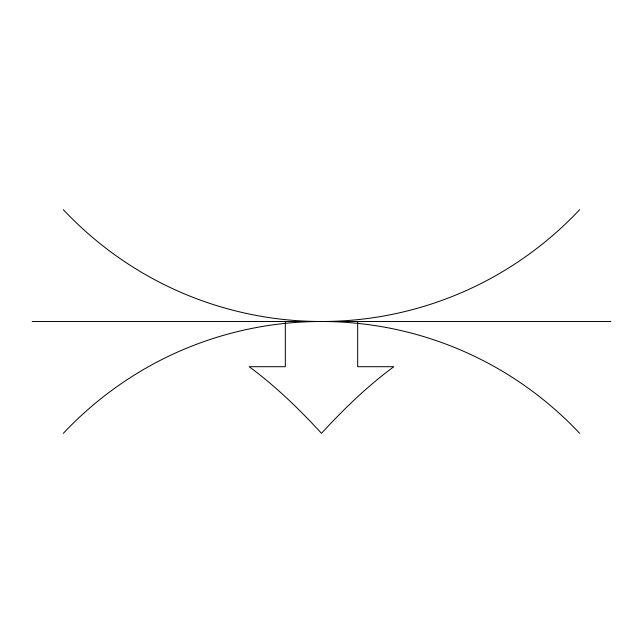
<?xml version="1.0" encoding="UTF-8"?>
<svg xmlns="http://www.w3.org/2000/svg" width="643" height="643" viewBox="0 0 643 643"><rect width="100%" height="100%" fill="white"/><g stroke="black" fill="none" stroke-linecap="round" stroke-linejoin="round"><path stroke-width="0.96" d="M63.319 433.334C88.099 406.979 116.889 384.434 148.42 366.703A353.867 353.867 0 0 1 494.563 366.719C526.119 384.41 554.893 406.987 579.681 433.334M579.681 209.666C554.901 236.021 526.111 258.566 494.58 276.297A353.867 353.867 0 0 1 148.437 276.281C116.881 258.59 88.107 236.013 63.319 209.666M32.15 321.5L610.85 321.5M357.669 321.5L357.669 366.703L393.837 366.703C367.394 386.21 343.675 409.149 321.5 433.334C299.325 409.149 275.606 386.21 249.162 366.703L285.331 366.703L285.331 321.5"/></g></svg>
